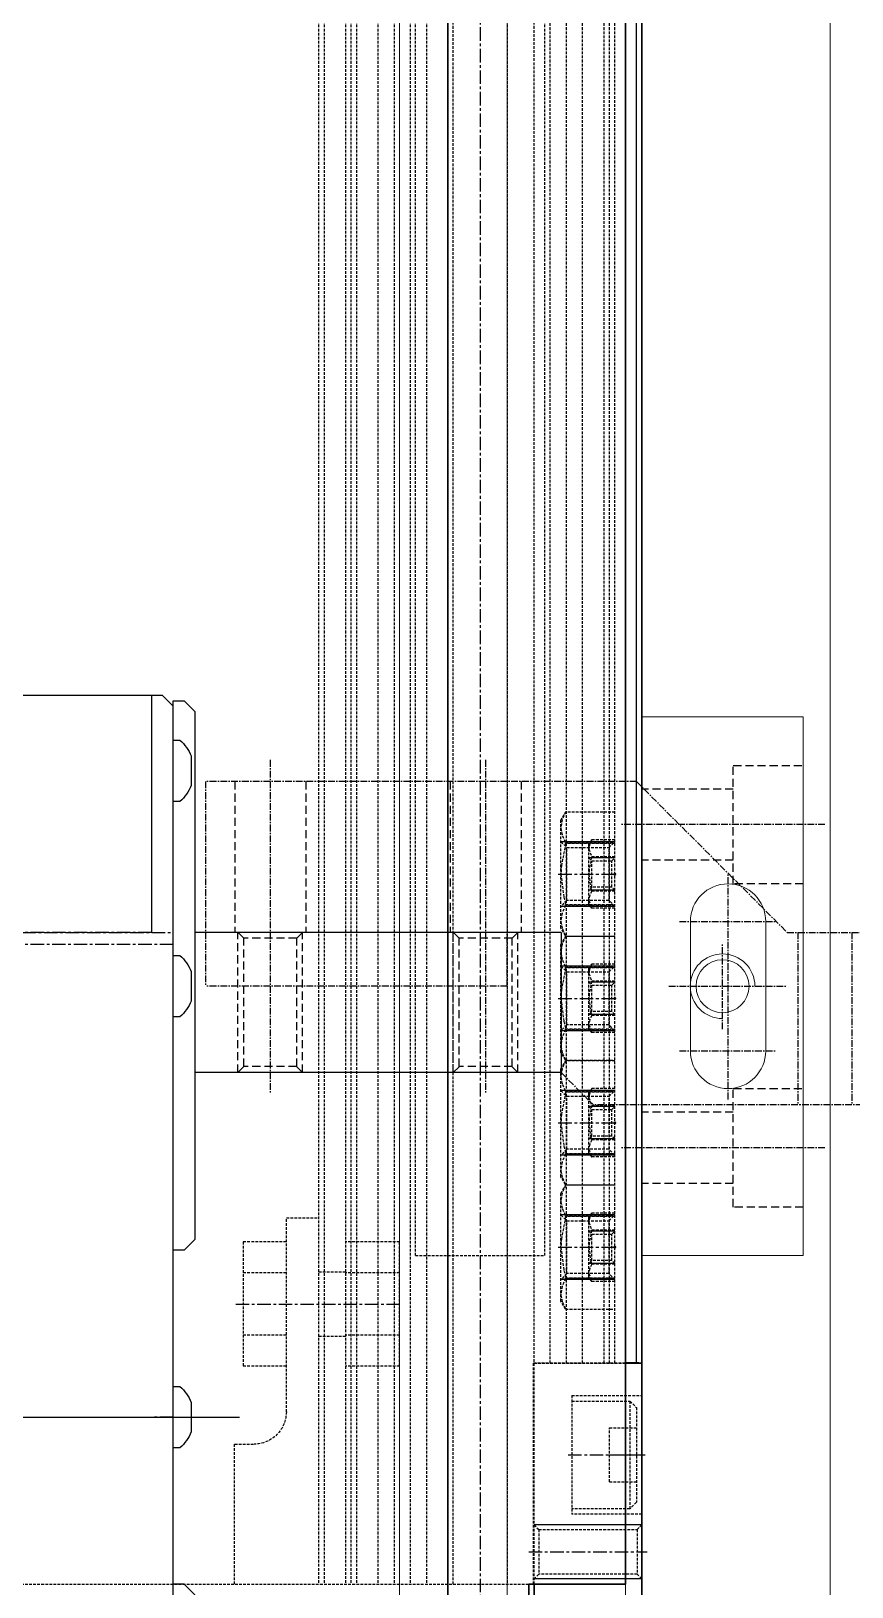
# Model space of a CAD drawing. Header units: millimetres. Extents: x -32759 to 129432, y 390 to 54305.
# Drawn here: x 20897.8 to 20974, y 25861.2 to 26005.6 of the extents above; entities that cross this region are included whole.
import ezdxf

# ---------------------------------------------------------------- set-up
doc = ezdxf.new("R2010")
doc.units = ezdxf.units.MM
for name, pattern in [('CENTER', [2, 1.25, -0.25, 0.25, -0.25]), ('CNS_SOLID', [0]), ('HIDDEN', [0.375, 0.25, -0.125])]:
    doc.linetypes.add(name, pattern=pattern)
for name, color, linetype in [('7', 31, 'Continuous'), ('CENTER', 1, 'CENTER'), ('CL', 1, 'CENTER'), ('CONTINUOUS', 7, 'Continuous'), ('HIDDEN', 2, 'HIDDEN'), ('HL', 2, 'HIDDEN')]:
    doc.layers.add(name, color=color, linetype=linetype)
for name, color, linetype, lineweight in [('_BODY', 7, 'Continuous', 13), ('AM_4', 3, 'Continuous', 25), ('ConnectionPoints', 7, 'Continuous', 50), ('thread', 3, 'Continuous', 25), ('vis', 7, 'CNS_SOLID', 30)]:
    doc.layers.add(name, color=color, linetype=linetype, lineweight=lineweight)
doc.styles.add('ROAMNS', font='romans.shx', dxfattribs={"width": 0.8, "bigfont": 'whgtxt.shx'})
doc.dimstyles.new('20 작은 한덕_도면칫수', dxfattribs={"dimscale": 20, "dimtxt": 3.3, "dimasz": 3.5, "dimexe": 0.65, "dimexo": 1.25, "dimgap": 1, "dimtad": 1, "dimdec": 0, "dimdsep": 46, "dimtxsty": 'ROAMNS', "dimcen": 0, "dimclrd": 7, "dimclre": 7, "dimclrt": 2, "dimadec": 0, "dimazin": 2, "dimtp": 0.1, "dimtm": 0.1, "dimtfac": 0.71, "dimtdec": 0, "dimtmove": 0, "dimatfit": 3, "dimfxl": 1, "dimlwd": -1, "dimlwe": -1, "dimarcsym": 1})

# ---------------------------------------------------------------- blocks, each defined once
blk = doc.blocks.new('*D1345')
at = {"color": 7, "linetype": 'ByBlock', "transparency": 16777216}
for p, q in [((97320.9, 13113.96), (97320.9, 13254.97)), ((98295.9, 13113.96), (98295.9, 13254.97)), ((97390.9, 13241.97), (98225.9, 13241.97))]:
    blk.add_line(p, q, dxfattribs=at)
at = {"color": 7, "transparency": 16777216}
for points in [[(97390.9, 13230.3), (97390.9, 13253.64), (97320.9, 13241.97)], [(98225.9, 13230.3), (98225.9, 13253.64), (98295.9, 13241.97)]]:
    blk.add_solid(points, dxfattribs=at)
at = {"layer": 'Defpoints', "color": 0, "transparency": 16777216}
for p in [(98295.9, 13241.97), (97320.9, 13088.96), (98295.9, 13088.96)]:
    blk.add_point(p, dxfattribs=at)
at = {"color": 2, "transparency": 16777216, "insert": (97917.84, 13188.97), "char_height": 66, "attachment_point": 5, "rotation": 180, "style": 'ROAMNS'}
blk.add_mtext('975', dxfattribs=at)
blk = doc.blocks.new('y85eteyey')
at = {"layer": 'CL', "ltscale": 0.5}
blk.add_line((231492.89, 52062.71), (231475.89, 52062.71), dxfattribs=at)
at = {"layer": 'HL', "ltscale": 3}
for p, q in [((231477.89, 52065.71), (231478.43, 52065.17)), ((231477.89, 52065.71), (231490.89, 52065.71)), ((231478.43, 52065.17), (231478.43, 52060.25)), ((231478.43, 52065.17), (231490.35, 52065.17)), ((231490.35, 52065.17), (231490.89, 52065.71)), ((231490.35, 52065.17), (231490.35, 52060.25)), ((231477.89, 52059.71), (231478.43, 52060.25)), ((231477.89, 52059.71), (231490.89, 52059.71)), ((231478.43, 52060.25), (231490.35, 52060.25)), ((231490.35, 52060.25), (231490.89, 52059.71))]:
    blk.add_line(p, q, dxfattribs=at)
blk = doc.blocks.new('67865646et')
for p, q in [((235239.72, 50941.34), (235239.72, 50999.34)), ((235329.72, 50941.34), (235329.72, 50999.34)), ((235239.72, 50997.34), (235217.72, 50997.34)), ((235239.72, 50997.34), (235239.72, 50941.34)), ((235329.72, 50997.34), (235329.72, 50941.34)), ((235329.72, 50997.34), (235351.72, 50997.34)), ((235242.22, 50928.34), (235242.22, 50941.34)), ((235327.22, 50941.34), (235327.22, 50928.34)), ((235242.22, 50928.34), (235327.22, 50928.34))]:
    blk.add_line(p, q)
at = {"color": 3}
for p, q in [((235240.85, 50999.34), (235240.85, 50978.34)), ((235328.6, 50999.34), (235328.6, 50978.34)), ((235240.85, 50978.34), (235328.6, 50978.34)), ((235242.77, 50978.34), (235242.77, 50966.34)), ((235326.67, 50978.34), (235326.67, 50966.34)), ((235240.85, 50966.34), (235240.85, 50941.34)), ((235240.85, 50966.34), (235328.6, 50966.34)), ((235328.6, 50966.34), (235328.6, 50941.34)), ((235253.65, 50928.34), (235253.65, 50941.34)), ((235315.79, 50928.34), (235315.79, 50941.34))]:
    blk.add_line(p, q, dxfattribs=at)
at = {"color": 1}
for p, q in [((235259.72, 50978.01), (235259.72, 50973.75)), ((235309.72, 50973.95), (235309.72, 50977.33)), ((235254.46, 50972.34), (235258.04, 50972.34)), ((235259.2, 50972.34), (235260.26, 50972.34)), ((235259.72, 50972.88), (235259.72, 50971.82)), ((235261.33, 50972.34), (235264.72, 50972.34)), ((235308.33, 50972.34), (235304.27, 50972.34)), ((235310.27, 50972.34), (235309.2, 50972.34)), ((235309.72, 50971.82), (235309.72, 50972.88)), ((235315.39, 50972.34), (235311.14, 50972.34)), ((235259.72, 50970.95), (235259.72, 50966.89)), ((235309.72, 50967.08), (235309.72, 50970.66)), ((235261.72, 50968.43), (235261.72, 50962.18)), ((235307.72, 50968.43), (235307.72, 50962.18)), ((235254.59, 50960.34), (235259.85, 50960.34)), ((235261.3, 50960.34), (235262.3, 50960.34)), ((235261.72, 50960.82), (235261.72, 50959.82)), ((235263.48, 50960.34), (235269.46, 50960.34)), ((235300.59, 50960.34), (235305.85, 50960.34)), ((235307.3, 50960.34), (235308.3, 50960.34)), ((235307.72, 50960.82), (235307.72, 50959.82)), ((235309.48, 50960.34), (235315.46, 50960.34)), ((235261.72, 50958.28), (235261.72, 50951.67)), ((235307.72, 50958.28), (235307.72, 50951.67)), ((235259.72, 50941.01), (235259.72, 50936.75)), ((235309.72, 50936.95), (235309.72, 50940.33)), ((235259.72, 50935.88), (235259.72, 50934.82)), ((235309.72, 50934.82), (235309.72, 50935.88)), ((235254.46, 50935.34), (235258.04, 50935.34)), ((235259.2, 50935.34), (235260.26, 50935.34)), ((235261.33, 50935.34), (235264.72, 50935.34)), ((235308.33, 50935.34), (235304.27, 50935.34)), ((235310.27, 50935.34), (235309.2, 50935.34)), ((235315.39, 50935.34), (235311.14, 50935.34)), ((235259.72, 50933.95), (235259.72, 50929.89)), ((235309.72, 50930.08), (235309.72, 50933.66))]:
    blk.add_line(p, q, dxfattribs=at)
at = {"color": 4, "linetype": 'Continuous'}
for p, q in [((235314.22, 50920.63), (235313.72, 50920.63)), ((235314.22, 50900.03), (235314.22, 50920.63)), ((235314.22, 50911.73), (235316.72, 50911.73)), ((235316.72, 50906.93), (235316.72, 50911.73)), ((235314.22, 50906.93), (235316.72, 50906.93)), ((235314.22, 50905.73), (235316.02, 50905.73)), ((235316.02, 50900.93), (235316.02, 50905.73)), ((235314.22, 50900.03), (235313.72, 50900.03)), ((235314.22, 50899.72), (235313.72, 50899.72)), ((235314.22, 50900.93), (235316.02, 50900.93)), ((235314.22, 50879.12), (235314.22, 50899.72)), ((235314.22, 50890.82), (235316.72, 50890.82)), ((235316.72, 50886.02), (235316.72, 50890.82)), ((235314.22, 50886.02), (235316.72, 50886.02)), ((235314.22, 50884.82), (235316.02, 50884.82)), ((235316.02, 50880.02), (235316.02, 50884.82)), ((235314.22, 50880.02), (235316.02, 50880.02)), ((235314.22, 50879.12), (235313.72, 50879.12))]:
    blk.add_line(p, q, dxfattribs=at)
at = {"color": 4, "ltscale": 2}
for points in [[(235316.72, 50910.78), (235328.37, 50910.78, -0.292983), (235328.37, 50909.12, 0.249483), (235328.37, 50907.88), (235316.72, 50907.88)], [(235316.72, 50889.87), (235328.37, 50889.87, -0.292983), (235328.37, 50888.21, 0.249483), (235328.37, 50886.97), (235316.72, 50886.97)]]:
    blk.add_lwpolyline(points, format="xyb", dxfattribs=at)
for centre, radius in [((235259.72, 50972.34), 2.2), ((235309.72, 50972.34), 2.2), ((235261.72, 50960.34), 6), ((235307.72, 50960.34), 6), ((235261.72, 50960.34), 3.25), ((235307.72, 50960.34), 3.25), ((235259.72, 50935.34), 2.2), ((235309.72, 50935.34), 2.2)]:
    blk.add_circle(centre, radius)
at = {"color": 3}
for centre, start, end in [((235259.72, 50972.34), 262.866, 193.779), ((235309.72, 50972.34), 256.221, 187.134), ((235259.72, 50935.34), 262.866, 193.779), ((235309.72, 50935.34), 256.221, 187.134)]:
    blk.add_arc(centre, 4, start, end, dxfattribs=at)
at = {"layer": '7'}
blk.add_line((235284.72, 50870.19), (235284.72, 51005.49), dxfattribs=at)
at = {"layer": 'CENTER', "color": 1, "linetype": 'CENTER', "lineweight": 25, "ltscale": 3}
for p, q in [((235313.72, 50909.33), (235328.51, 50909.33)), ((235313.72, 50903.33), (235316.02, 50903.33)), ((235313.72, 50888.42), (235328.51, 50888.42)), ((235313.72, 50882.42), (235316.02, 50882.42))]:
    blk.add_line(p, q, dxfattribs=at)
at = {"layer": 'CONTINUOUS'}
for p, q in [((235239.72, 51035.34), (235239.72, 51001.34)), ((235239.72, 51035.34), (235252.72, 51035.34)), ((235252.72, 51035.34), (235252.72, 51001.34)), ((235316.72, 51035.34), (235316.72, 51001.34)), ((235329.72, 51035.34), (235316.72, 51035.34)), ((235329.72, 51035.34), (235329.72, 51001.34))]:
    blk.add_line(p, q, dxfattribs=at)
at = {"layer": 'CONTINUOUS', "color": 1, "linetype": 'CENTER'}
blk.add_line((235284.72, 50999.34), (235284.72, 50997.34), dxfattribs=at)
at = {"layer": 'CONTINUOUS', "color": 7}
for p, q in [((235351.72, 50998.34), (235351.72, 50997.34)), ((235217.72, 50997.34), (235239.72, 50997.34)), ((235329.72, 50997.34), (235351.72, 50997.34))]:
    blk.add_line(p, q, dxfattribs=at)
at = {"layer": 'CONTINUOUS', "color": 2}
for p, q in [((235329.72, 50971.34), (235329.72, 50945.4)), ((235239.72, 50959.34), (235239.72, 50945.4))]:
    blk.add_line(p, q, dxfattribs=at)
at = {"layer": 'CONTINUOUS', "color": 3}
for p, q in [((235263.72, 50876.84), (235263.72, 50928.34)), ((235305.72, 50876.84), (235305.72, 50928.34))]:
    blk.add_line(p, q, dxfattribs=at)
at = {"layer": 'CONTINUOUS', "color": 9}
for p, q in [((235255.72, 50876.84), (235263.72, 50876.84)), ((235263.72, 50876.84), (235264.22, 50876.34)), ((235305.72, 50876.84), (235305.22, 50876.34)), ((235313.72, 50876.84), (235305.72, 50876.84))]:
    blk.add_line(p, q, dxfattribs=at)
at = {"layer": 'CONTINUOUS', "color": 7}
for points in [[(235218.72, 50999.34), (235218.22, 50999.34), (235218.22, 51000.34), (235219.22, 51001.34), (235268.22, 51001.34), (235269.22, 51000.34), (235269.22, 50999.34)], [(235350.72, 50999.34), (235351.22, 50999.34), (235351.22, 51000.34), (235350.22, 51001.34), (235301.22, 51001.34), (235300.22, 51000.34), (235300.22, 50999.34)], [(235351.72, 50997.34), (235351.72, 50942.34), (235350.72, 50941.34), (235218.72, 50941.34), (235217.72, 50942.34), (235217.72, 50997.34), (235217.72, 50998.34), (235218.72, 50999.34), (235269.22, 50999.34), (235300.22, 50999.34), (235350.72, 50999.34), (235351.72, 50998.34)]]:
    blk.add_lwpolyline(points, dxfattribs=at)
at = {"layer": 'CONTINUOUS', "color": 3}
for points in [[(235227.57, 50999.34), (235227.57, 50999.95, 0.121394), (235226.09, 51000.99), (235223.35, 51000.99, 0.121394), (235221.87, 50999.95), (235221.87, 50999.34)], [(235247.57, 50999.34), (235247.57, 50999.95, 0.121394), (235246.09, 51000.99), (235243.35, 51000.99, 0.121394), (235241.87, 50999.95), (235241.87, 50999.34)], [(235287.57, 50999.34), (235287.57, 50999.95, 0.121394), (235286.09, 51000.99), (235283.35, 51000.99, 0.121394), (235281.87, 50999.95), (235281.87, 50999.34)], [(235327.57, 50999.34), (235327.57, 50999.95, 0.121394), (235326.09, 51000.99), (235323.35, 51000.99, 0.121394), (235321.87, 50999.95), (235321.87, 50999.34)], [(235347.57, 50999.34), (235347.57, 50999.95, 0.121394), (235346.09, 51000.99), (235343.35, 51000.99, 0.121394), (235341.87, 50999.95), (235341.87, 50999.34)]]:
    blk.add_lwpolyline(points, format="xyb", dxfattribs=at)
at = {"layer": 'CONTINUOUS'}
blk.add_lwpolyline([(235313.72, 50928.34), (235313.72, 50876.84), (235313.22, 50876.34), (235256.22, 50876.34), (235255.72, 50876.84), (235255.72, 50928.34)], dxfattribs=at)
at = {"layer": 'Defpoints', "color": 0, "linetype": 'ByBlock'}
for p in [(235240.72, 50999.34), (235240.72, 50999.34), (235240.72, 50999.34), (235240.72, 50999.34), (235327.72, 50941.34), (235242.22, 50928.34), (235327.22, 50928.34)]:
    blk.add_point(p, dxfattribs=at)
for p in [(3761.83, -1034.37), (3838.83, -1034.37), (3761.83, -1054.37), (3838.83, -1054.37)]:
    blk.add_blockref('y85eteyey', p)
blk = doc.blocks.new('e4ter')
at = {"layer": 'CL', "ltscale": 0.5}
blk.add_line((231586.49, 52130.68), (231602.49, 52130.68), dxfattribs=at)
at = {"layer": 'HL', "ltscale": 3}
for p, q in [((231588.49, 52134.68), (231592.89, 52134.68)), ((231592.89, 52134.68), (231592.89, 52126.68)), ((231592.89, 52132.93), (231600.49, 52132.93)), ((231592.89, 52128.43), (231600.49, 52128.43)), ((231592.89, 52126.68), (231588.49, 52126.68))]:
    blk.add_line(p, q, dxfattribs=at)
blk = doc.blocks.new('yioryry')
at = {"layer": 'CL', "ltscale": 0.5}
blk.add_line((235467.11, 50667.86), (235485.11, 50667.86), dxfattribs=at)
at = {"layer": 'HL', "ltscale": 3}
for p, q in [((235469.11, 50671.16), (235483.11, 50671.16)), ((235469.11, 50664.56), (235483.11, 50664.56))]:
    blk.add_line(p, q, dxfattribs=at)
blk = doc.blocks.new('6e54')
at = {"ltscale": 0.5}
for p, q in [((235176.91, 50206.73), (235178.91, 50208.73)), ((235178.91, 50208.73), (235190.91, 50208.73)), ((235190.91, 50208.73), (235192.91, 50206.73)), ((235176.91, 50142.73), (235176.91, 50206.73)), ((235192.91, 50203.73), (235192.91, 50206.73)), ((235188.91, 50178.73), (235188.91, 50203.73)), ((235188.91, 50203.73), (235192.91, 50203.73)), ((235192.91, 50178.73), (235188.91, 50178.73)), ((235192.91, 50178.73), (235192.91, 50124.73)), ((235176.91, 50148.73), (235192.91, 50148.73)), ((235176.91, 50143.73), (235192.91, 50143.73)), ((235162.91, 50128.73), (235176.91, 50142.73)), ((235162.91, 50128.73), (235162.91, 50088.73)), ((235189.91, 50121.73), (235192.91, 50124.73)), ((235176.91, 50121.73), (235176.91, 50116.73)), ((235176.91, 50121.73), (235189.91, 50121.73)), ((235181.91, 50116.73), (235176.91, 50116.73)), ((235181.91, 50116.73), (235181.91, 50088.73)), ((235162.91, 50088.73), (235181.91, 50088.73))]:
    blk.add_line(p, q, dxfattribs=at)
at = {"layer": 'HL', "ltscale": 3}
blk.add_line((235176.91, 50116.73), (235176.91, 50088.73), dxfattribs=at)
for name, p in [('e4ter', (3588.42, -1931.96)), ('e4ter', (3588.42, -1946.96)), ('yioryry', (-306.2, -553.13)), ('yioryry', (-306.2, -573.13))]:
    blk.add_blockref(name, p)
blk = doc.blocks.new('UOYTY')
at = {"layer": 'CL', "ltscale": 0.5, "xscale": -1}
blk.add_blockref('6e54', (492307.93, 4609.86), dxfattribs=at)
at = {"layer": 'CL', "ltscale": 0.5}
blk.add_blockref('67865646et', (21801.3, 3696.25), dxfattribs=at)
blk = doc.blocks.new('68w3rwt')
blk.add_blockref('UOYTY', (-40230.55, 0))
blk = doc.blocks.new('3_CVS__Nut_M6_1_0_in_CVGC_100_650_40_TA220_SCM_60_H_B_4')
at = {"layer": 'CENTER'}
blk.add_line((539.59, -60.25), (539.59, -65.75), dxfattribs=at)
at = {"layer": 'HIDDEN'}
for p, q in [((534.59, -60.5), (533.84, -60.93)), ((544.59, -60.5), (534.59, -60.5)), ((536.59, -60.5), (537.13, -61.04)), ((542.04, -61.04), (542.59, -60.5)), ((545.34, -60.93), (544.59, -60.5)), ((533.84, -65.5), (533.84, -60.93)), ((536.75, -60.93), (536.68, -60.93)), ((536.68, -60.93), (536.68, -65.5)), ((536.75, -65.5), (536.75, -60.93)), ((537.13, -61.04), (537.13, -64.96)), ((542.04, -61.04), (537.13, -61.04)), ((542.04, -64.96), (542.04, -61.04)), ((542.42, -60.93), (542.42, -65.5)), ((542.5, -60.93), (542.42, -60.93)), ((542.5, -65.5), (542.5, -60.93)), ((545.34, -60.93), (545.34, -65.5)), ((537.13, -64.96), (536.59, -65.5)), ((542.04, -64.96), (537.13, -64.96)), ((542.59, -65.5), (542.04, -64.96)), ((536.75, -65.5), (536.68, -65.5)), ((542.5, -65.5), (542.42, -65.5))]:
    blk.add_line(p, q, dxfattribs=at)
for points in [[(533.84, -60.93), (534.53, -60.62), (535.26, -60.5)], [(535.26, -60.5), (535.38, -60.5), (536.03, -60.63), (536.68, -60.93)], [(536.75, -60.93), (538.8, -60.54), (539.59, -60.5)], [(539.59, -60.5), (541.74, -60.76), (542.42, -60.93)], [(542.5, -60.93), (543.19, -60.62), (543.92, -60.5)], [(543.92, -60.5), (544.04, -60.5), (544.69, -60.63), (545.34, -60.93)]]:
    blk.add_lwpolyline(points, dxfattribs=at)
at = {"layer": 'thread'}
for p, q in [((536.59, -65.5), (536.59, -60.5)), ((542.59, -65.5), (542.59, -60.5))]:
    blk.add_line(p, q, dxfattribs=at)
blk = doc.blocks.new('4_CVS__Nut_M6_2_0_in_CVGC_100_650_40_TA220_SCM_60_H_B_4')
at = {"layer": 'HIDDEN'}
for p, q in [((536.75, -60.93), (536.68, -60.93)), ((542.5, -60.93), (542.42, -60.93)), ((536.75, -65.5), (536.68, -65.5)), ((542.5, -65.5), (542.42, -65.5))]:
    blk.add_line(p, q, dxfattribs=at)
at = {"layer": 'thread'}
for p, q in [((536.59, -65.5), (536.59, -60.5)), ((542.59, -65.5), (542.59, -60.5))]:
    blk.add_line(p, q, dxfattribs=at)
blk = doc.blocks.new('7_CVS__Nut_M3_1_0_in_CVGC_100_650_40_TA220_SCM_60_H_B_4')
at = {"layer": 'HIDDEN'}
for p, q in [((536.84, -63.1), (536.41, -63.35)), ((536.41, -65.5), (536.41, -63.35)), ((542.34, -63.1), (536.84, -63.1)), ((538, -65.5), (538, -63.35)), ((538.09, -63.1), (538.36, -63.37)), ((538.36, -63.37), (538.36, -65.23)), ((540.81, -63.37), (538.36, -63.37)), ((540.81, -63.37), (541.09, -63.1)), ((540.81, -65.23), (540.81, -63.37)), ((541.17, -65.5), (541.17, -63.35)), ((542.76, -63.35), (542.34, -63.1)), ((542.76, -65.5), (542.76, -63.35)), ((538.36, -65.23), (538.09, -65.5)), ((540.81, -65.23), (538.36, -65.23)), ((541.09, -65.5), (540.81, -65.23))]:
    blk.add_line(p, q, dxfattribs=at)
for points in [[(536.41, -63.35), (536.8, -63.17), (537.2, -63.1)], [(537.2, -63.1), (537.26, -63.1), (538, -63.35)], [(538, -63.35), (539.15, -63.12), (539.59, -63.1)], [(539.59, -63.1), (540.77, -63.24), (541.17, -63.35)], [(541.17, -63.35), (541.56, -63.17), (541.97, -63.1)], [(541.97, -63.1), (542.02, -63.1), (542.76, -63.35)]]:
    blk.add_lwpolyline(points, dxfattribs=at)
at = {"layer": 'thread'}
for p, q in [((538.09, -65.5), (538.09, -63.1)), ((541.09, -65.5), (541.09, -63.1))]:
    blk.add_line(p, q, dxfattribs=at)
blk = doc.blocks.new('9_CVS__Nut_M6_5_0_in_CVGC_100_650_40_TA220_SCM_60_H_B_4')
at = {"layer": 'CENTER'}
blk.add_line((551.13, -60.25), (551.13, -65.75), dxfattribs=at)
at = {"layer": 'HIDDEN'}
for p, q in [((546.13, -60.5), (545.38, -60.93)), ((556.13, -60.5), (546.13, -60.5)), ((548.13, -60.5), (548.67, -61.04)), ((553.59, -61.04), (554.13, -60.5)), ((556.88, -60.93), (556.13, -60.5)), ((545.38, -65.5), (545.38, -60.93)), ((548.22, -60.93), (548.22, -65.5)), ((548.29, -60.93), (548.22, -60.93)), ((548.29, -65.5), (548.29, -60.93)), ((548.67, -61.04), (548.67, -64.96)), ((553.59, -61.04), (548.67, -61.04)), ((553.59, -64.96), (553.59, -61.04)), ((553.97, -60.93), (553.97, -65.5)), ((554.04, -60.93), (553.97, -60.93)), ((554.04, -65.5), (554.04, -60.93)), ((556.88, -60.93), (556.88, -65.5)), ((548.67, -64.96), (548.13, -65.5)), ((553.59, -64.96), (548.67, -64.96)), ((554.13, -65.5), (553.59, -64.96)), ((548.29, -65.5), (548.22, -65.5)), ((554.04, -65.5), (553.97, -65.5))]:
    blk.add_line(p, q, dxfattribs=at)
for points in [[(545.38, -60.93), (546.08, -60.62), (546.8, -60.5)], [(546.8, -60.5), (546.92, -60.5), (547.57, -60.63), (548.22, -60.93)], [(548.29, -60.93), (550.35, -60.54), (551.13, -60.5)], [(551.13, -60.5), (553.29, -60.76), (553.97, -60.93)], [(554.04, -60.93), (554.74, -60.62), (555.46, -60.5)], [(555.46, -60.5), (555.58, -60.5), (556.23, -60.63), (556.88, -60.93)]]:
    blk.add_lwpolyline(points, dxfattribs=at)
at = {"layer": 'thread'}
for p, q in [((548.13, -65.5), (548.13, -60.5)), ((554.13, -65.5), (554.13, -60.5))]:
    blk.add_line(p, q, dxfattribs=at)
blk = doc.blocks.new('10_CVS__Nut_M6_6_0_in_CVGC_100_650_40_TA220_SCM_60_H_B_4')
at = {"layer": 'HIDDEN'}
for p, q in [((548.29, -60.93), (548.22, -60.93)), ((554.04, -60.93), (553.97, -60.93)), ((548.29, -65.5), (548.22, -65.5)), ((554.04, -65.5), (553.97, -65.5))]:
    blk.add_line(p, q, dxfattribs=at)
at = {"layer": 'thread'}
for p, q in [((548.13, -65.5), (548.13, -60.5)), ((554.13, -65.5), (554.13, -60.5))]:
    blk.add_line(p, q, dxfattribs=at)
blk = doc.blocks.new('13_CVS__Nut_M3_3_0_in_CVGC_100_650_40_TA220_SCM_60_H_B_4')
at = {"layer": 'HIDDEN'}
for p, q in [((548.38, -63.1), (547.96, -63.35)), ((547.96, -65.5), (547.96, -63.35)), ((553.88, -63.1), (548.38, -63.1)), ((549.54, -65.5), (549.54, -63.35)), ((549.63, -63.1), (549.9, -63.37)), ((549.9, -63.37), (549.9, -65.23)), ((552.36, -63.37), (549.9, -63.37)), ((552.36, -63.37), (552.63, -63.1)), ((552.36, -65.23), (552.36, -63.37)), ((552.72, -65.5), (552.72, -63.35)), ((554.31, -63.35), (553.88, -63.1)), ((554.31, -65.5), (554.31, -63.35)), ((549.9, -65.23), (549.63, -65.5)), ((552.36, -65.23), (549.9, -65.23)), ((552.63, -65.5), (552.36, -65.23))]:
    blk.add_line(p, q, dxfattribs=at)
for points in [[(547.96, -63.35), (548.35, -63.17), (548.75, -63.1)], [(548.75, -63.1), (548.81, -63.1), (549.54, -63.35)], [(549.54, -63.35), (550.7, -63.12), (551.13, -63.1)], [(551.13, -63.1), (552.32, -63.24), (552.72, -63.35)], [(552.72, -63.35), (553.11, -63.17), (553.51, -63.1)], [(553.51, -63.1), (553.57, -63.1), (554.31, -63.35)]]:
    blk.add_lwpolyline(points, dxfattribs=at)
at = {"layer": 'thread'}
for p, q in [((549.63, -65.5), (549.63, -63.1)), ((552.63, -65.5), (552.63, -63.1))]:
    blk.add_line(p, q, dxfattribs=at)
blk = doc.blocks.new('15_CVS__Nut_M6_9_0_in_CVGC_100_650_40_TA220_SCM_60_H_B_4')
at = {"layer": 'CENTER'}
blk.add_line((562.68, -60.25), (562.68, -65.75), dxfattribs=at)
at = {"layer": 'HIDDEN'}
for p, q in [((557.68, -60.5), (556.93, -60.93)), ((567.68, -60.5), (557.68, -60.5)), ((559.68, -60.5), (560.22, -61.04)), ((565.14, -61.04), (565.68, -60.5)), ((568.43, -60.93), (567.68, -60.5)), ((556.93, -65.5), (556.93, -60.93)), ((559.84, -60.93), (559.77, -60.93)), ((559.77, -60.93), (559.77, -65.5)), ((559.84, -65.5), (559.84, -60.93)), ((560.22, -61.04), (560.22, -64.96)), ((565.14, -61.04), (560.22, -61.04)), ((565.14, -64.96), (565.14, -61.04)), ((565.59, -60.93), (565.52, -60.93)), ((565.52, -60.93), (565.52, -65.5)), ((565.59, -65.5), (565.59, -60.93)), ((568.43, -60.93), (568.43, -65.5)), ((560.22, -64.96), (559.68, -65.5)), ((565.14, -64.96), (560.22, -64.96)), ((565.68, -65.5), (565.14, -64.96)), ((559.84, -65.5), (559.77, -65.5)), ((565.59, -65.5), (565.52, -65.5))]:
    blk.add_line(p, q, dxfattribs=at)
for points in [[(556.93, -60.93), (557.63, -60.62), (558.35, -60.5)], [(558.35, -60.5), (558.47, -60.5), (559.12, -60.63), (559.77, -60.93)], [(559.84, -60.93), (561.89, -60.54), (562.68, -60.5)], [(562.68, -60.5), (564.84, -60.76), (565.52, -60.93)], [(565.59, -60.93), (566.29, -60.62), (567.01, -60.5)], [(567.01, -60.5), (567.13, -60.5), (567.78, -60.63), (568.43, -60.93)]]:
    blk.add_lwpolyline(points, dxfattribs=at)
at = {"layer": 'thread'}
for p, q in [((559.68, -65.5), (559.68, -60.5)), ((565.68, -65.5), (565.68, -60.5))]:
    blk.add_line(p, q, dxfattribs=at)
blk = doc.blocks.new('16_CVS__Nut_M6_10_0_in_CVGC_100_650_40_TA220_SCM_60_H_B_4')
at = {"layer": 'HIDDEN'}
for p, q in [((559.84, -60.93), (559.77, -60.93)), ((565.59, -60.93), (565.52, -60.93)), ((559.84, -65.5), (559.77, -65.5)), ((565.59, -65.5), (565.52, -65.5))]:
    blk.add_line(p, q, dxfattribs=at)
at = {"layer": 'thread'}
for p, q in [((559.68, -65.5), (559.68, -60.5)), ((565.68, -65.5), (565.68, -60.5))]:
    blk.add_line(p, q, dxfattribs=at)
blk = doc.blocks.new('19_CVS__Nut_M3_5_0_in_CVGC_100_650_40_TA220_SCM_60_H_B_4')
at = {"layer": 'HIDDEN'}
for p, q in [((559.93, -63.1), (559.5, -63.35)), ((559.5, -65.5), (559.5, -63.35)), ((565.43, -63.1), (559.93, -63.1)), ((561.09, -65.5), (561.09, -63.35)), ((561.18, -63.1), (561.45, -63.37)), ((561.45, -63.37), (561.45, -65.23)), ((563.91, -63.37), (561.45, -63.37)), ((563.91, -63.37), (564.18, -63.1)), ((563.91, -65.23), (563.91, -63.37)), ((564.27, -65.5), (564.27, -63.35)), ((565.85, -63.35), (565.43, -63.1)), ((565.85, -65.5), (565.85, -63.35)), ((561.45, -65.23), (561.18, -65.5)), ((563.91, -65.23), (561.45, -65.23)), ((564.18, -65.5), (563.91, -65.23))]:
    blk.add_line(p, q, dxfattribs=at)
for points in [[(559.5, -63.35), (559.89, -63.17), (560.3, -63.1)], [(560.3, -63.1), (560.35, -63.1), (561.09, -63.35)], [(561.09, -63.35), (562.25, -63.12), (562.68, -63.1)], [(562.68, -63.1), (563.87, -63.24), (564.27, -63.35)], [(564.27, -63.35), (564.66, -63.17), (565.06, -63.1)], [(565.06, -63.1), (565.12, -63.1), (565.85, -63.35)]]:
    blk.add_lwpolyline(points, dxfattribs=at)
at = {"layer": 'thread'}
for p, q in [((561.18, -65.5), (561.18, -63.1)), ((564.18, -65.5), (564.18, -63.1))]:
    blk.add_line(p, q, dxfattribs=at)
blk = doc.blocks.new('21_CVS__Nut_M3_7_0_in_CVGC_100_650_40_TA220_SCM_60_H_B_4')
at = {"layer": 'HIDDEN'}
for p, q in [((571.48, -63.1), (571.05, -63.35)), ((571.05, -65.5), (571.05, -63.35)), ((576.98, -63.1), (571.48, -63.1)), ((572.64, -65.5), (572.64, -63.35)), ((572.73, -63.1), (573, -63.37)), ((573, -63.37), (573, -65.23)), ((575.46, -63.37), (573, -63.37)), ((575.46, -63.37), (575.73, -63.1)), ((575.46, -65.23), (575.46, -63.37)), ((575.81, -65.5), (575.81, -63.35)), ((577.4, -63.35), (576.98, -63.1)), ((577.4, -65.5), (577.4, -63.35)), ((573, -65.23), (572.73, -65.5)), ((575.46, -65.23), (573, -65.23)), ((575.73, -65.5), (575.46, -65.23))]:
    blk.add_line(p, q, dxfattribs=at)
for points in [[(571.05, -63.35), (571.44, -63.17), (571.84, -63.1)], [(571.84, -63.1), (571.9, -63.1), (572.64, -63.35)], [(572.64, -63.35), (573.8, -63.12), (574.23, -63.1)], [(574.23, -63.1), (575.41, -63.24), (575.81, -63.35)], [(575.81, -63.35), (576.2, -63.17), (576.61, -63.1)], [(576.61, -63.1), (576.66, -63.1), (577.4, -63.35)]]:
    blk.add_lwpolyline(points, dxfattribs=at)
at = {"layer": 'thread'}
for p, q in [((572.73, -65.5), (572.73, -63.1)), ((575.73, -65.5), (575.73, -63.1))]:
    blk.add_line(p, q, dxfattribs=at)
blk = doc.blocks.new('23_CVS__Nut_M6_13_0_in_CVGC_100_650_40_TA220_SCM_60_H_B_4')
at = {"layer": 'CENTER'}
blk.add_line((574.23, -60.25), (574.23, -65.75), dxfattribs=at)
at = {"layer": 'HIDDEN'}
for p, q in [((569.23, -60.5), (568.48, -60.93)), ((579.23, -60.5), (569.23, -60.5)), ((571.23, -60.5), (571.77, -61.04)), ((576.68, -61.04), (577.23, -60.5)), ((579.98, -60.93), (579.23, -60.5)), ((568.48, -65.5), (568.48, -60.93)), ((571.39, -60.93), (571.32, -60.93)), ((571.32, -60.93), (571.32, -65.5)), ((571.39, -65.5), (571.39, -60.93)), ((571.77, -61.04), (571.77, -64.96)), ((576.68, -61.04), (571.77, -61.04)), ((576.68, -64.96), (576.68, -61.04)), ((577.07, -60.93), (577.07, -65.5)), ((577.14, -60.93), (577.07, -60.93)), ((577.14, -65.5), (577.14, -60.93)), ((579.98, -60.93), (579.98, -65.5)), ((571.77, -64.96), (571.23, -65.5)), ((576.68, -64.96), (571.77, -64.96)), ((577.23, -65.5), (576.68, -64.96)), ((571.39, -65.5), (571.32, -65.5)), ((577.14, -65.5), (577.07, -65.5))]:
    blk.add_line(p, q, dxfattribs=at)
for points in [[(568.48, -60.93), (569.17, -60.62), (569.9, -60.5)], [(569.9, -60.5), (570.02, -60.5), (570.67, -60.63), (571.32, -60.93)], [(571.39, -60.93), (573.44, -60.54), (574.23, -60.5)], [(574.23, -60.5), (576.38, -60.76), (577.07, -60.93)], [(577.14, -60.93), (577.83, -60.62), (578.56, -60.5)], [(578.56, -60.5), (578.68, -60.5), (579.33, -60.63), (579.98, -60.93)]]:
    blk.add_lwpolyline(points, dxfattribs=at)
at = {"layer": 'thread'}
for p, q in [((571.23, -65.5), (571.23, -60.5)), ((577.23, -65.5), (577.23, -60.5))]:
    blk.add_line(p, q, dxfattribs=at)
blk = doc.blocks.new('24_CVS__Nut_M6_14_0_in_CVGC_100_650_40_TA220_SCM_60_H_B_4')
at = {"layer": 'HIDDEN'}
for p, q in [((571.39, -60.93), (571.32, -60.93)), ((577.14, -60.93), (577.07, -60.93)), ((571.39, -65.5), (571.32, -65.5)), ((577.14, -65.5), (577.07, -65.5))]:
    blk.add_line(p, q, dxfattribs=at)
at = {"layer": 'thread'}
for p, q in [((571.23, -65.5), (571.23, -60.5)), ((577.23, -65.5), (577.23, -60.5))]:
    blk.add_line(p, q, dxfattribs=at)
blk = doc.blocks.new('38_CVGC_100_650_H_b_0_in_CVGC_100_650_40_TA220_SCM_60_H_B_4')
at = {"layer": 'vis'}
blk.add_line((-25.9, -50), (675.9, -50), dxfattribs=at)
blk = doc.blocks.new('39_CVGC_100_650_40_l_0_in_CVGC_100_650_40_TA220_SCM_60_H_B_4')
at = {"layer": 'AM_4'}
blk.add_line((584.95, -67.5), (65.05, -67.5), dxfattribs=at)
at = {"layer": 'CENTER'}
for p, q in [((579.5, -30.3), (579.5, -45.7)), ((39, -53), (611, -53)), ((602.5, -57.5), (602.5, -68.5)), ((593.5, -61.17), (593.5, -68.33))]:
    blk.add_line(p, q, dxfattribs=at)
at = {"layer": 'HIDDEN'}
for p, q in [((605.5, 57.5), (605.5, -57.5)), ((605.5, -30.2), (592.5, -30.2)), ((592.5, -30.2), (592.5, -32)), ((573.73, -31), (585.27, -31)), ((573.73, -35), (573.73, -31)), ((576.61, -35), (576.61, -31)), ((582.39, -35), (582.39, -31)), ((585.27, -35), (585.27, -31)), ((571.5, -35), (571.5, -38)), ((589.5, -35), (571.5, -35)), ((44.5, -38), (605.5, -38)), ((44.5, -38.5), (605.5, -38.5)), ((576.5, -38), (576.5, -40.5)), ((582.5, -40.5), (582.5, -38)), ((44.5, -40.5), (605.5, -40.5)), ((44.5, -41), (605.5, -41)), ((44.5, -41.5), (605.5, -41.5)), ((573.73, -45.5), (573.73, -40.5)), ((576.61, -45.5), (576.61, -40.5)), ((582.39, -45.5), (582.39, -40.5)), ((585.27, -45.5), (585.27, -40.5)), ((44.5, -43.5), (605.5, -43.5)), ((44.5, -45), (605.5, -45)), ((585.27, -45.5), (573.73, -45.5)), ((44.5, -46.5), (605.5, -46.5)), ((575, -47), (66, -47)), ((575, -47), (575, -59)), ((44.5, -48), (605.5, -48)), ((605.5, -50.5), (44.5, -50.5)), ((44.5, -55.5), (605.5, -55.5)), ((605.5, -58), (44.5, -58)), ((575, -59), (66, -59)), ((605.5, -57.95), (584.95, -57.95)), ((584.95, -57.95), (584.95, -66.5)), ((585, -58), (585, -66.5)), ((600, -58), (600.43, -58.43)), ((600.43, -58.43), (600.43, -67.57)), ((600.43, -58.43), (604.57, -58.43)), ((604.57, -58.43), (605, -58)), ((604.57, -67.57), (604.57, -58.43)), ((585, -59.5), (65, -59.5)), ((585, -61), (65, -61)), ((588, -61.5), (599, -61.5)), ((588, -61.5), (588, -68)), ((588.5, -61.5), (588.5, -66.9)), ((598.5, -66.9), (598.5, -61.5)), ((599, -68), (599, -61.5)), ((585, -62.5), (65, -62.5)), ((585, -64.5), (65, -64.5)), ((585, -65), (65, -65)), ((585, -65.5), (65, -65.5)), ((591, -65), (591, -67.5)), ((596, -65), (591, -65)), ((593.5, -65), (593.5, -67.5)), ((596, -65), (596, -67.5)), ((588.5, -66.9), (589.1, -67.5)), ((588.5, -66.9), (598.5, -66.9)), ((589.1, -67.5), (597.9, -67.5)), ((597.9, -67.5), (598.5, -66.9)), ((600.43, -67.57), (600, -68)), ((600.43, -67.57), (604.57, -67.57)), ((605, -68), (604.57, -67.57))]:
    blk.add_line(p, q, dxfattribs=at)
blk.add_arc((589.5, -32), 3, 270, 0, dxfattribs=at)
at = {"layer": 'thread'}
for p, q in [((600, -68), (600, -58)), ((605, -68), (605, -58))]:
    blk.add_line(p, q, dxfattribs=at)
at = {"layer": 'vis'}
for p, q in [((626.05, -57.5), (605.5, -57.5)), ((605.5, -57.5), (605.5, -66.5)), ((674, -58), (605.5, -58)), ((605.5, -66.5), (44.5, -66.5)), ((584.95, -66.5), (584.95, -67.72)), ((584.95, -67.72), (585, -67.72)), ((585, -66.5), (585, -68)), ((584.95, -68), (65.05, -68)), ((584.95, -67.95), (584.95, -68)), ((585, -67.95), (584.95, -67.95)), ((674, -68), (585, -68))]:
    blk.add_line(p, q, dxfattribs=at)
blk = doc.blocks.new('kuysrgeg')
at = {"layer": 'ConnectionPoints'}
for p in [(319514.26, 32824.98, 14), (319514.26, 32824.98, -16), (319514.26, 32824.98), (319514.26, 32824.98), (319514.26, 32824.98, -16), (319514.26, 32824.98, 14), (319525.8, 32824.98, 14), (319525.8, 32824.98, -16), (319525.8, 32824.98), (319525.8, 32824.98), (319525.8, 32824.98, -16), (319525.8, 32824.98, 14), (319537.35, 32824.98, 14), (319537.35, 32824.98, -16), (319537.35, 32824.98), (319537.35, 32824.98), (319537.35, 32824.98, -16), (319537.35, 32824.98, 14), (319548.9, 32824.98), (319548.9, 32824.98, 14), (319548.9, 32824.98, -16), (319548.9, 32824.98), (319548.9, 32824.98, -16), (319548.9, 32824.98, 14)]:
    blk.add_point(p, dxfattribs=at)
for name in ['39_CVGC_100_650_40_l_0_in_CVGC_100_650_40_TA220_SCM_60_H_B_4', '38_CVGC_100_650_H_b_0_in_CVGC_100_650_40_TA220_SCM_60_H_B_4', '3_CVS__Nut_M6_1_0_in_CVGC_100_650_40_TA220_SCM_60_H_B_4', '4_CVS__Nut_M6_2_0_in_CVGC_100_650_40_TA220_SCM_60_H_B_4', '9_CVS__Nut_M6_5_0_in_CVGC_100_650_40_TA220_SCM_60_H_B_4', '10_CVS__Nut_M6_6_0_in_CVGC_100_650_40_TA220_SCM_60_H_B_4', '15_CVS__Nut_M6_9_0_in_CVGC_100_650_40_TA220_SCM_60_H_B_4', '16_CVS__Nut_M6_10_0_in_CVGC_100_650_40_TA220_SCM_60_H_B_4', '23_CVS__Nut_M6_13_0_in_CVGC_100_650_40_TA220_SCM_60_H_B_4', '24_CVS__Nut_M6_14_0_in_CVGC_100_650_40_TA220_SCM_60_H_B_4', '7_CVS__Nut_M3_1_0_in_CVGC_100_650_40_TA220_SCM_60_H_B_4', '13_CVS__Nut_M3_3_0_in_CVGC_100_650_40_TA220_SCM_60_H_B_4', '19_CVS__Nut_M3_5_0_in_CVGC_100_650_40_TA220_SCM_60_H_B_4', '21_CVS__Nut_M3_7_0_in_CVGC_100_650_40_TA220_SCM_60_H_B_4']:
    blk.add_blockref(name, (318974.67, 32890.48))
blk = doc.blocks.new('r6ryturt')
at = {"layer": 'CL', "ltscale": 0.5}
blk.add_line((287116.45, 16169.96), (287135.45, 16169.96), dxfattribs=at)
at = {"layer": 'HL', "ltscale": 3}
for p, q in [((287118.45, 16175.46), (287124.95, 16175.46)), ((287124.95, 16175.46), (287124.95, 16164.46)), ((287124.95, 16173.26), (287133.45, 16173.26)), ((287124.95, 16166.66), (287133.45, 16166.66)), ((287124.95, 16164.46), (287118.45, 16164.46))]:
    blk.add_line(p, q, dxfattribs=at)
blk = doc.blocks.new('t7yrt')
at = {"ltscale": 0.5}
blk.add_circle((287082.05, 16268.75), 2.46, dxfattribs=at)
at = {"color": 1, "ltscale": 0.5}
blk.add_arc((287082.05, 16268.75), 3, 270, 180, dxfattribs=at)
at = {"layer": 'CL', "ltscale": 0.5}
for p, q in [((287082.05, 16272.75), (287082.05, 16264.75)), ((287078.05, 16268.75), (287086.05, 16268.75))]:
    blk.add_line(p, q, dxfattribs=at)
blk = doc.blocks.new('yuioytut')
at = {"ltscale": 0.5}
for p, q in [((284790.55, 15880.52), (284790.55, 15895.52)), ((284790.55, 15895.52), (284840.55, 15895.52)), ((284840.55, 15880.52), (284840.55, 15895.52)), ((284790.55, 15880.52), (284840.55, 15880.52))]:
    blk.add_line(p, q, dxfattribs=at)
at = {"rotation": 90}
for p in [(300970.51, -271237.93), (301000.51, -271237.93)]:
    blk.add_blockref('r6ryturt', p, dxfattribs=at)
blk.add_blockref('t7yrt', (-2266.5, -380.73))
blk = doc.blocks.new('yuotr')
at = {"ltscale": 0.5}
for p, q in [((277992.48, 12084.63), (278004.48, 12084.63)), ((277992.48, 12077.63), (278004.48, 12077.63))]:
    blk.add_line(p, q, dxfattribs=at)
for centre, start, end in [((277992.48, 12081.13), 90, 270), ((278004.48, 12081.13), 270, 90)]:
    blk.add_arc(centre, 3.5, start, end, dxfattribs=at)
at = {"layer": 'CL', "ltscale": 0.5}
for p, q in [((277998.48, 12086.63), (277998.48, 12075.63)), ((277992.48, 12085.63), (277992.48, 12076.63)), ((278004.48, 12085.63), (278004.48, 12076.63)), ((277987.98, 12081.13), (278008.98, 12081.13))]:
    blk.add_line(p, q, dxfattribs=at)
blk = doc.blocks.new('567363ty')
at = {"ltscale": 0.5}
for p, q in [((180191.81, 29686.8), (179516.81, 29686.8)), ((180191.81, 29676.8), (179516.81, 29676.8)), ((180191.81, 29665.8), (179516.81, 29665.8)), ((180151.81, 29646.8), (179516.81, 29646.8))]:
    blk.add_line(p, q, dxfattribs=at)
blk.add_blockref('yuotr', (-98381.67, 17575.16))
blk = doc.blocks.new('78tet')
at = {"rotation": 180}
blk.add_blockref('kuysrgeg', (462691.61, 47065.04), dxfattribs=at)
at = {"xscale": -1, "rotation": 180}
for name, p in [('567363ty', (-36449.87, 43906.86)), ('yuioytut', (-141648.61, 30138.08))]:
    blk.add_blockref(name, p, dxfattribs=at)
blk = doc.blocks.new('y8e5ey')
at = {"rotation": 90}
blk.add_blockref('78tet', (111900.956, -130522.981), dxfattribs=at)
at = {"color": 0, "rotation": 90}
blk.add_blockref('68w3rwt', (152397.482, -204251.514), dxfattribs=at)
dim = blk.add_linear_dim(base=(98295.895, 13241.97), p1=(97320.895, 13088.96), p2=(98295.895, 13088.96), angle=0, dimstyle='20 작은 한덕_도면칫수')
dim.commit()
dim.dimension.update_dxf_attribs({"geometry": '*D1345', "text_midpoint": (97917.84, 13241.97), "dimtype": 128})
blk = doc.blocks.new('1')
at = {"color": 6, "xscale": -1}
blk.add_blockref('y8e5ey', (100575.763, -6800.077), dxfattribs=at)
blk = doc.blocks.new('sdfgsdfgcxvxbxcv')
blk.add_blockref('1', (266381.038, 132792.991))
blk = doc.blocks.new('2')
at = {"color": 6, "xscale": -1}
blk.add_blockref('y8e5ey', (121155.752, -6800.077), dxfattribs=at)
blk = doc.blocks.new('dfsgxcvbxcbxcvbxcbv')
blk.add_blockref('2', (329352.025, 132259.335))

msp = doc.modelspace()

# ---------------------------------------------------------------- block references
at = {"layer": '_BODY'}
for name in ['sdfgsdfgcxvxbxcv', 'dfsgxcvbxcbxcvbxcbv']:
    msp.add_blockref(name, (-248343.91, -112719.97), dxfattribs=at)

doc.saveas('drawing.dxf')
